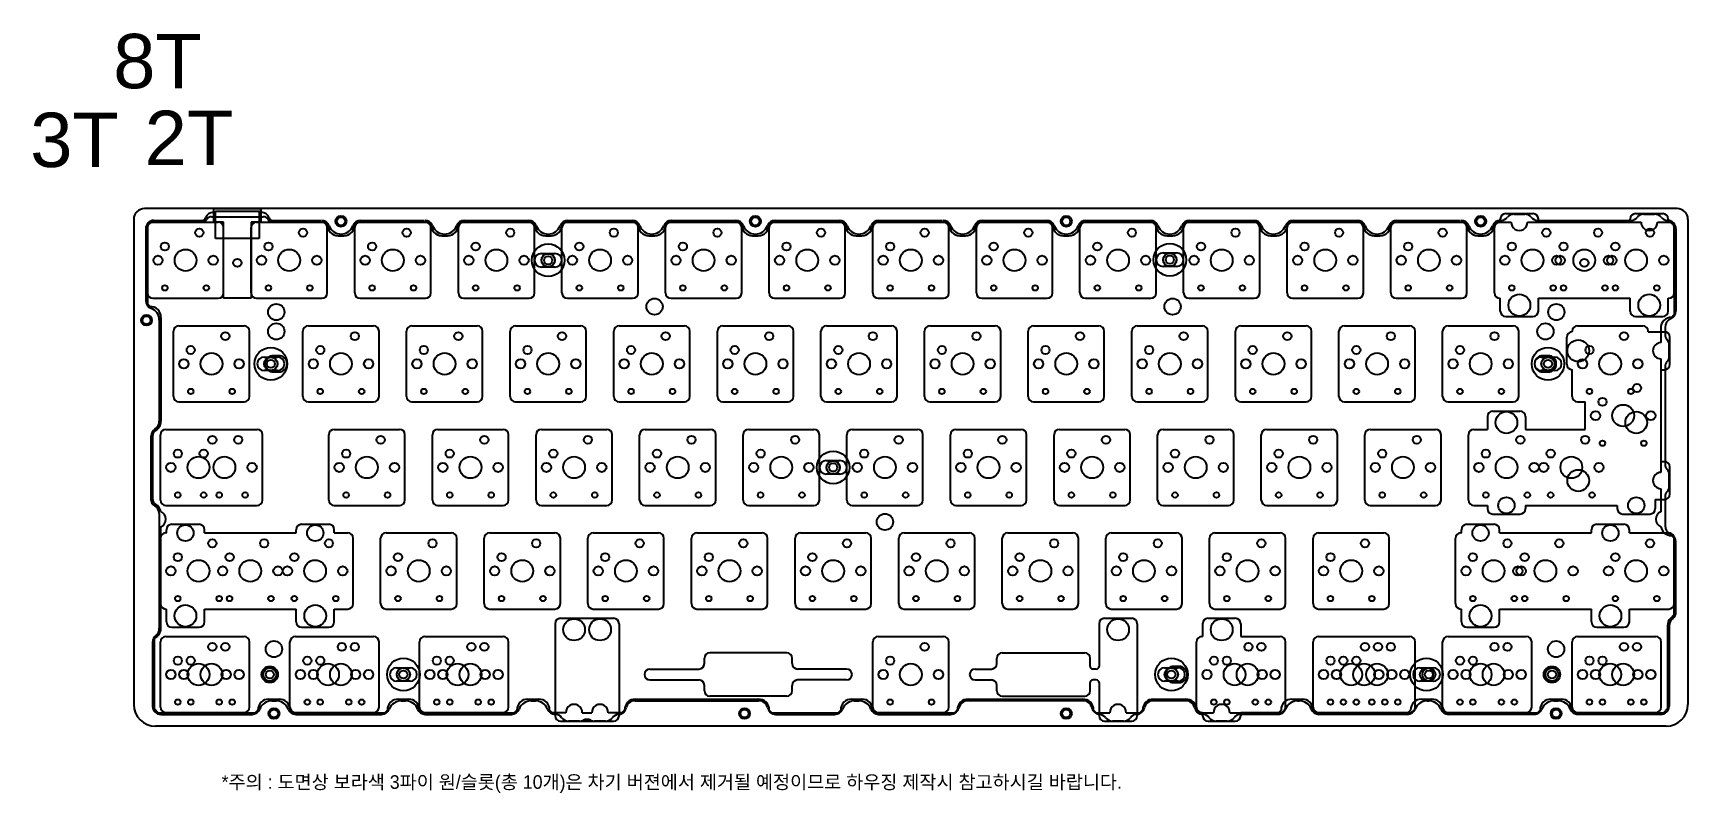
# Model space of a CAD drawing. Header units: millimetres. Extents: x 381 to 685, y 235 to 375.
import ezdxf

# ---------------------------------------------------------------- set-up
doc = ezdxf.new("R2010")
doc.units = ezdxf.units.MM
for name, color, linetype in [('기판1.0t', 102, 'Continuous'), ('보강판1.5t', 30, 'Continuous'), ('조각 3t', 60, 'Continuous'), ('중간8t', 150, 'Continuous'), ('하판 2t', 220, 'Continuous')]:
    doc.layers.add(name, color=color, linetype=linetype)
doc.styles.get("Standard").update_dxf_attribs({"font": 'arial.ttf'})

# ---------------------------------------------------------------- blocks, each defined once
blk = doc.blocks.new('스위치 구멍')
at = {"layer": '보강판1.5t'}
for p, q in [((1, 0.5), (13, 0.5)), ((0, -12.5), (0, -0.5)), ((14, -12.5), (14, -0.5)), ((1, -13.5), (13, -13.5))]:
    blk.add_line(p, q, dxfattribs=at)
for centre, start, end in [((1, -0.5), 90, 180), ((13, -0.5), 0, 90), ((1, -12.5), 180, 270), ((13, -12.5), 270, 0)]:
    blk.add_arc(centre, 1, start, end, dxfattribs=at)

msp = doc.modelspace()

# ---------------------------------------------------------------- linework, layer by layer
at = {"layer": '기판1.0t'}
for p, q in [((413.85, 340.99), (423.39, 340.99)), ((402.07, 339.49), (402.57, 339.99)), ((402.07, 339.49), (402.07, 324.97)), ((402.57, 339.99), (412.12, 339.99)), ((425.12, 339.99), (434.65, 339.99)), ((435.15, 339.49), (434.65, 339.99)), ((440.2, 339.49), (440.7, 339.99)), ((440.7, 339.99), (453.7, 339.99)), ((454.2, 339.49), (453.7, 339.99)), ((459.25, 339.49), (459.75, 339.99)), ((459.75, 339.99), (472.75, 339.99)), ((473.25, 339.49), (472.75, 339.99)), ((478.3, 339.49), (478.8, 339.99)), ((478.8, 339.99), (491.8, 339.99)), ((492.3, 339.49), (491.8, 339.99)), ((497.35, 339.49), (497.85, 339.99)), ((497.85, 339.99), (510.85, 339.99)), ((511.35, 339.49), (510.85, 339.99)), ((516.4, 339.49), (516.9, 339.99)), ((516.9, 339.99), (529.9, 339.99)), ((530.4, 339.49), (529.9, 339.99)), ((535.45, 339.49), (535.95, 339.99)), ((535.95, 339.99), (548.95, 339.99)), ((549.45, 339.49), (548.95, 339.99)), ((554.5, 339.49), (555, 339.99)), ((555, 339.99), (568, 339.99)), ((568.5, 339.49), (568, 339.99)), ((573.55, 339.49), (574.05, 339.99)), ((574.05, 339.99), (587.05, 339.99)), ((587.55, 339.49), (587.05, 339.99)), ((592.6, 339.49), (593.1, 339.99)), ((593.1, 339.99), (606.1, 339.99)), ((606.6, 339.49), (606.1, 339.99)), ((611.65, 339.49), (612.15, 339.99)), ((612.15, 339.99), (625.15, 339.99)), ((625.65, 339.49), (625.15, 339.99)), ((630.7, 339.49), (631.2, 339.99)), ((631.2, 339.99), (644.2, 339.99)), ((644.7, 339.49), (644.2, 339.99)), ((649.75, 339.49), (650.25, 339.99)), ((650.25, 339.99), (652.83, 339.99)), ((655.83, 339.99), (676.71, 339.99)), ((679.71, 339.99), (682.32, 339.99)), ((682.32, 339.99), (682.82, 339.49)), ((682.82, 339.49), (682.82, 322.97)), ((437.15, 337.49), (438.2, 337.49)), ((456.2, 337.49), (457.25, 337.49)), ((475.25, 337.49), (476.3, 337.49)), ((494.3, 337.49), (495.35, 337.49)), ((513.35, 337.49), (514.4, 337.49)), ((532.4, 337.49), (533.45, 337.49)), ((551.45, 337.49), (552.5, 337.49)), ((570.5, 337.49), (571.55, 337.49)), ((589.55, 337.49), (590.6, 337.49)), ((608.6, 337.49), (609.65, 337.49)), ((627.65, 337.49), (628.7, 337.49)), ((646.7, 337.49), (647.75, 337.49)), ((402.57, 324.47), (402.07, 324.97)), ((682.32, 322.47), (682.82, 322.97)), ((404.57, 322.47), (404.57, 303.37)), ((680.32, 320.47), (680.32, 317.83)), ((680.32, 314.83), (680.32, 312.99)), ((680.32, 312.99), (680.32, 293.95)), ((404.57, 303.37), (404.57, 305.42)), ((403.07, 288.96), (403.07, 300.77)), ((680.32, 290.95), (680.32, 286.72)), ((404.57, 265.25), (404.57, 283.96)), ((682.32, 282.32), (682.82, 281.82)), ((682.82, 267.82), (682.82, 281.82)), ((682.16, 267.15), (682.82, 267.82)), ((404.57, 265.27), (404.57, 267.32)), ((681.57, 265.74), (681.57, 250.49)), ((403.32, 263.41), (403.32, 250.49)), ((403.32, 250.49), (404.07, 249.74)), ((404.07, 249.74), (421.9, 249.74)), ((422.4, 250.24), (421.9, 249.74)), ((424.4, 252.24), (426.29, 252.24)), ((428.29, 250.24), (428.79, 249.74)), ((428.79, 249.74), (445.71, 249.74)), ((446.21, 250.24), (445.71, 249.74)), ((448.21, 252.24), (450.1, 252.24)), ((452.1, 250.24), (452.6, 249.74)), ((452.6, 249.74), (469.52, 249.74)), ((470.02, 250.24), (469.52, 249.74)), ((472.02, 252.24), (474.03, 252.24)), ((476.03, 250.24), (476.53, 249.74)), ((479.04, 249.74), (476.53, 249.74)), ((482.03, 249.74), (483.8, 249.74)), ((489.3, 249.74), (486.8, 249.74)), ((489.8, 250.24), (489.3, 249.74)), ((491.8, 252.24), (514.41, 252.24)), ((516.41, 250.24), (516.91, 249.74)), ((516.91, 249.74), (529.06, 249.74)), ((529.56, 250.24), (529.06, 249.74)), ((531.56, 252.24), (533.45, 252.24)), ((535.45, 250.24), (535.95, 249.74)), ((535.95, 249.74), (550.49, 249.74)), ((550.99, 250.24), (550.49, 249.74)), ((552.99, 252.24), (574.05, 252.24)), ((576.05, 250.24), (576.55, 249.74)), ((576.55, 249.74), (579.05, 249.74)), ((582.05, 249.74), (584.55, 249.74)), ((585.05, 250.24), (584.55, 249.74)), ((587.05, 252.24), (592.98, 252.24)), ((594.98, 250.24), (595.48, 249.74)), ((595.48, 249.74), (598.1, 249.74)), ((601.1, 249.74), (610.02, 249.74)), ((610.52, 250.24), (610.02, 249.74)), ((612.52, 252.24), (614.41, 252.24)), ((616.41, 250.24), (616.91, 249.74)), ((616.91, 249.74), (633.83, 249.74)), ((634.33, 250.24), (633.83, 249.74)), ((636.33, 252.24), (638.22, 252.24)), ((640.22, 250.24), (640.72, 249.74)), ((640.72, 249.74), (657.64, 249.74)), ((658.14, 250.24), (657.64, 249.74)), ((660.14, 252.24), (662.03, 252.24)), ((664.03, 250.24), (664.53, 249.74)), ((664.53, 249.74), (680.82, 249.74)), ((681.57, 250.49), (680.82, 249.74))]:
    msp.add_line(p, q, dxfattribs=at)
at = {"layer": '기판1.0t', "color": 5}
for p, q in [((414.62, 341.99), (422.62, 341.99)), ((414.62, 336.99), (414.62, 341.99)), ((422.62, 341.99), (422.62, 336.99)), ((422.62, 336.99), (414.62, 336.99))]:
    msp.add_line(p, q, dxfattribs=at)
at = {"layer": '기판1.0t', "color": 3}
for p, q in [((474.52, 334.21), (477.02, 334.21)), ((477.02, 331.72), (474.52, 331.72)), ((588.82, 334.31), (591.32, 334.31)), ((591.32, 331.82), (588.82, 331.82)), ((423.52, 315.16), (426.02, 315.16)), ((658.35, 315.16), (660.85, 315.16)), ((426.02, 312.67), (423.52, 312.67)), ((660.85, 312.67), (658.35, 312.67)), ((526.91, 296.11), (529.41, 296.11)), ((529.41, 293.62), (526.91, 293.62)), ((447.9, 258.01), (450.4, 258.01)), ((589.1, 258.01), (591.6, 258.01)), ((636.02, 258.01), (638.52, 258.01)), ((450.4, 255.52), (447.9, 255.52)), ((591.6, 255.52), (589.1, 255.52)), ((638.52, 255.52), (636.02, 255.52))]:
    msp.add_line(p, q, dxfattribs=at)
at = {"layer": '기판1.0t', "color": 6}
for p, q in [((426.27, 315.42), (425.27, 315.42)), ((659.63, 315.42), (658.63, 315.42)), ((425.27, 312.42), (426.27, 312.42)), ((658.63, 312.42), (659.63, 312.42)), ((591.76, 258.27), (590.76, 258.27)), ((590.76, 255.27), (591.76, 255.27))]:
    msp.add_line(p, q, dxfattribs=at)
at = {"layer": '기판1.0t'}
for centre, radius in [((411.64, 338.05), 0.75), ((430.69, 338.05), 0.75), ((449.74, 338.05), 0.75), ((468.79, 338.05), 0.75), ((487.84, 338.05), 0.75), ((506.89, 338.05), 0.75), ((525.94, 338.05), 0.75), ((544.99, 338.05), 0.75), ((564.04, 338.05), 0.75), ((583.09, 338.05), 0.75), ((602.14, 338.05), 0.75), ((621.19, 338.05), 0.75), ((640.24, 338.05), 0.75), ((659.29, 338.05), 0.75), ((668.81, 338.05), 0.75), ((678.34, 338.05), 0.75), ((405.29, 335.51), 0.75), ((409.1, 332.97), 2), ((424.34, 335.51), 0.75), ((428.15, 332.97), 2), ((443.39, 335.51), 0.75), ((447.2, 332.97), 2), ((462.44, 335.51), 0.75), ((466.25, 332.97), 2), ((481.49, 335.51), 0.75), ((485.3, 332.97), 2), ((500.54, 335.51), 0.75), ((504.35, 332.97), 2), ((519.59, 335.51), 0.75), ((523.4, 332.97), 2), ((538.64, 335.51), 0.75), ((542.45, 332.97), 2), ((557.69, 335.51), 0.75), ((561.5, 332.97), 2), ((576.74, 335.51), 0.75), ((580.55, 332.97), 2), ((595.79, 335.51), 0.75), ((599.6, 332.97), 2), ((614.84, 335.51), 0.75), ((618.65, 332.97), 2), ((633.89, 335.51), 0.75), ((637.7, 332.97), 2), ((652.94, 335.51), 0.75), ((656.75, 332.97), 2), ((662.46, 335.51), 0.75), ((666.27, 332.97), 2), ((671.99, 335.51), 0.75), ((675.8, 332.97), 2), ((404.02, 332.97), 0.85), ((414.18, 332.97), 0.85), ((423.07, 332.97), 0.85), ((433.23, 332.97), 0.85), ((442.12, 332.97), 0.85), ((452.28, 332.97), 0.85), ((461.17, 332.97), 0.85), ((471.33, 332.97), 0.85), ((480.22, 332.97), 0.85), ((490.38, 332.97), 0.85), ((499.27, 332.97), 0.85), ((509.43, 332.97), 0.85), ((518.32, 332.97), 0.85), ((528.48, 332.97), 0.85), ((537.37, 332.97), 0.85), ((547.53, 332.97), 0.85), ((556.42, 332.97), 0.85), ((566.58, 332.97), 0.85), ((575.47, 332.97), 0.85), ((585.63, 332.97), 0.85), ((594.52, 332.97), 0.85), ((604.68, 332.97), 0.85), ((613.57, 332.97), 0.85), ((623.73, 332.97), 0.85), ((632.62, 332.97), 0.85), ((642.78, 332.97), 0.85), ((651.67, 332.97), 0.85), ((661.19, 332.97), 0.85), ((661.83, 332.97), 0.85), ((670.72, 332.97), 0.85), ((671.35, 332.97), 0.85), ((680.88, 332.97), 0.85), ((405.29, 327.89), 0.5), ((412.91, 327.89), 0.5), ((424.34, 327.89), 0.5), ((431.96, 327.89), 0.5), ((443.39, 327.89), 0.5), ((451.01, 327.89), 0.5), ((462.44, 327.89), 0.5), ((470.06, 327.89), 0.5), ((481.49, 327.89), 0.5), ((489.11, 327.89), 0.5), ((500.54, 327.89), 0.5), ((508.16, 327.89), 0.5), ((519.59, 327.89), 0.5), ((527.21, 327.89), 0.5), ((538.64, 327.89), 0.5), ((546.26, 327.89), 0.5), ((557.69, 327.89), 0.5), ((565.31, 327.89), 0.5), ((576.74, 327.89), 0.5), ((584.36, 327.89), 0.5), ((595.79, 327.89), 0.5), ((603.41, 327.89), 0.5), ((614.84, 327.89), 0.5), ((622.46, 327.89), 0.5), ((633.89, 327.89), 0.5), ((641.51, 327.89), 0.5), ((654.33, 324.71), 2), ((652.94, 327.89), 0.5), ((660.56, 327.89), 0.5), ((662.46, 327.89), 0.5), ((670.08, 327.89), 0.5), ((671.99, 327.89), 0.5), ((678.21, 324.71), 2), ((679.61, 327.89), 0.5), ((416.4, 319), 0.75), ((425.77, 319.87), 1.5), ((440.21, 319), 0.75), ((459.26, 319), 0.75), ((478.31, 319), 0.75), ((497.36, 319), 0.75), ((516.41, 319), 0.75), ((535.46, 319), 0.75), ((554.51, 319), 0.75), ((573.56, 319), 0.75), ((592.61, 319), 0.75), ((611.66, 319), 0.75), ((630.71, 319), 0.75), ((649.76, 319), 0.75), ((659.13, 319.87), 1.5), ((673.57, 319), 0.75), ((410.05, 316.46), 0.75), ((433.86, 316.46), 0.75), ((452.91, 316.46), 0.75), ((471.96, 316.46), 0.75), ((491.01, 316.46), 0.75), ((510.06, 316.46), 0.75), ((529.11, 316.46), 0.75), ((548.16, 316.46), 0.75), ((567.21, 316.46), 0.75), ((586.26, 316.46), 0.75), ((605.31, 316.46), 0.75), ((624.36, 316.46), 0.75), ((643.41, 316.46), 0.75), ((665.16, 316.33), 2), ((667.22, 316.46), 0.75), ((408.78, 313.92), 0.85), ((413.86, 313.92), 2), ((418.94, 313.92), 0.85), ((432.59, 313.92), 0.85), ((437.67, 313.92), 2), ((442.75, 313.92), 0.85), ((451.64, 313.92), 0.85), ((456.72, 313.92), 2), ((461.8, 313.92), 0.85), ((470.69, 313.92), 0.85), ((475.77, 313.92), 2), ((480.85, 313.92), 0.85), ((489.74, 313.92), 0.85), ((494.82, 313.92), 2), ((499.9, 313.92), 0.85), ((508.79, 313.92), 0.85), ((513.87, 313.92), 2), ((518.95, 313.92), 0.85), ((527.84, 313.92), 0.85), ((532.92, 313.92), 2), ((538, 313.92), 0.85), ((546.89, 313.92), 0.85), ((551.97, 313.92), 2), ((557.05, 313.92), 0.85), ((565.94, 313.92), 0.85), ((571.02, 313.92), 2), ((576.1, 313.92), 0.85), ((584.99, 313.92), 0.85), ((590.07, 313.92), 2), ((595.15, 313.92), 0.85), ((604.04, 313.92), 0.85), ((609.12, 313.92), 2), ((614.2, 313.92), 0.85), ((623.09, 313.92), 0.85), ((628.17, 313.92), 2), ((633.25, 313.92), 0.85), ((642.14, 313.92), 0.85), ((647.22, 313.92), 2), ((652.3, 313.92), 0.85), ((665.95, 313.92), 0.85), ((671.03, 313.92), 2), ((676.11, 313.92), 0.85), ((410.05, 308.84), 0.5), ((417.67, 308.84), 0.5), ((433.86, 308.84), 0.5), ((441.48, 308.84), 0.5), ((452.91, 308.84), 0.5), ((460.53, 308.84), 0.5), ((471.96, 308.84), 0.5), ((479.58, 308.84), 0.5), ((491.01, 308.84), 0.5), ((498.63, 308.84), 0.5), ((510.06, 308.84), 0.5), ((517.68, 308.84), 0.5), ((529.11, 308.84), 0.5), ((536.73, 308.84), 0.5), ((548.16, 308.84), 0.5), ((555.78, 308.84), 0.5), ((567.21, 308.84), 0.5), ((574.83, 308.84), 0.5), ((586.26, 308.84), 0.5), ((593.88, 308.84), 0.5), ((605.31, 308.84), 0.5), ((612.93, 308.84), 0.5), ((624.36, 308.84), 0.5), ((631.98, 308.84), 0.5), ((643.41, 308.84), 0.5), ((651.03, 308.84), 0.5), ((667.22, 308.84), 0.5), ((669.61, 306.93), 0.75), ((674.84, 308.84), 0.5), ((675.96, 309.47), 0.75), ((651.95, 303.12), 2), ((668.34, 304.39), 0.85), ((673.42, 304.39), 2), ((675.83, 303.12), 2), ((678.5, 304.39), 0.85), ((414.02, 299.95), 0.75), ((418.78, 299.95), 0.75), ((444.97, 299.95), 0.75), ((464.02, 299.95), 0.75), ((483.07, 299.95), 0.75), ((502.12, 299.95), 0.75), ((521.17, 299.95), 0.75), ((540.22, 299.95), 0.75), ((559.27, 299.95), 0.75), ((578.32, 299.95), 0.75), ((597.37, 299.95), 0.75), ((616.42, 299.95), 0.75), ((635.47, 299.95), 0.75), ((654.52, 299.95), 0.75), ((666.43, 299.95), 0.75), ((669.61, 299.31), 0.5), ((677.23, 299.31), 0.5), ((406.4, 294.87), 0.85), ((407.67, 297.41), 0.75), ((411.48, 294.87), 2), ((412.43, 297.41), 0.75), ((416.24, 294.87), 2), ((421.32, 294.87), 0.85), ((437.35, 294.87), 0.85), ((438.62, 297.41), 0.75), ((442.43, 294.87), 2), ((447.51, 294.87), 0.85), ((456.4, 294.87), 0.85), ((457.67, 297.41), 0.75), ((461.48, 294.87), 2), ((466.56, 294.87), 0.85), ((475.45, 294.87), 0.85), ((476.72, 297.41), 0.75), ((480.53, 294.87), 2), ((485.61, 294.87), 0.85), ((494.5, 294.87), 0.85), ((495.77, 297.41), 0.75), ((499.58, 294.87), 2), ((504.66, 294.87), 0.85), ((513.55, 294.87), 0.85), ((514.82, 297.41), 0.75), ((518.63, 294.87), 2), ((523.71, 294.87), 0.85), ((532.6, 294.87), 0.85), ((533.87, 297.41), 0.75), ((537.68, 294.87), 2), ((542.76, 294.87), 0.85), ((551.65, 294.87), 0.85), ((552.92, 297.41), 0.75), ((556.73, 294.87), 2), ((561.81, 294.87), 0.85), ((570.7, 294.87), 0.85), ((571.97, 297.41), 0.75), ((575.78, 294.87), 2), ((580.86, 294.87), 0.85), ((589.75, 294.87), 0.85), ((591.02, 297.41), 0.75), ((594.83, 294.87), 2), ((599.91, 294.87), 0.85), ((608.8, 294.87), 0.85), ((610.07, 297.41), 0.75), ((613.88, 294.87), 2), ((618.96, 294.87), 0.85), ((627.85, 294.87), 0.85), ((629.12, 297.41), 0.75), ((632.93, 294.87), 2), ((638.01, 294.87), 0.85), ((646.9, 294.87), 0.85), ((648.17, 297.41), 0.75), ((651.98, 294.87), 2), ((657.06, 294.87), 0.85), ((658.81, 294.87), 0.85), ((660.08, 297.41), 0.75), ((663.89, 294.87), 2), ((668.97, 294.87), 0.85), ((665.16, 292.45), 2), ((407.67, 289.79), 0.5), ((412.43, 289.79), 0.5), ((415.29, 289.79), 0.5), ((420.05, 289.79), 0.5), ((438.62, 289.79), 0.5), ((446.24, 289.79), 0.5), ((457.67, 289.79), 0.5), ((465.29, 289.79), 0.5), ((476.72, 289.79), 0.5), ((484.34, 289.79), 0.5), ((495.77, 289.79), 0.5), ((503.39, 289.79), 0.5), ((514.82, 289.79), 0.5), ((522.44, 289.79), 0.5), ((533.87, 289.79), 0.5), ((541.49, 289.79), 0.5), ((552.92, 289.79), 0.5), ((560.54, 289.79), 0.5), ((571.97, 289.79), 0.5), ((579.59, 289.79), 0.5), ((591.02, 289.79), 0.5), ((598.64, 289.79), 0.5), ((610.07, 289.79), 0.5), ((617.69, 289.79), 0.5), ((629.12, 289.79), 0.5), ((636.74, 289.79), 0.5), ((648.17, 289.79), 0.5), ((651.95, 287.88), 1.5), ((655.79, 289.79), 0.5), ((660.08, 289.79), 0.5), ((667.7, 289.79), 0.5), ((675.83, 287.88), 1.5), ((409.07, 282.8), 1.5), ((432.94, 282.8), 1.5), ((647.19, 282.8), 1.5), ((671.07, 282.8), 1.5), ((414.02, 280.9), 0.75), ((423.54, 280.9), 0.75), ((435.45, 280.9), 0.75), ((454.5, 280.9), 0.75), ((473.55, 280.9), 0.75), ((492.6, 280.9), 0.75), ((511.65, 280.9), 0.75), ((530.7, 280.9), 0.75), ((549.75, 280.9), 0.75), ((568.8, 280.9), 0.75), ((587.85, 280.9), 0.75), ((606.9, 280.9), 0.75), ((625.95, 280.9), 0.75), ((652.14, 280.9), 0.75), ((661.67, 280.9), 0.75), ((678.34, 280.9), 0.75), ((407.67, 278.36), 0.75), ((411.48, 275.82), 2), ((417.19, 278.36), 0.75), ((421, 275.82), 2), ((429.1, 278.36), 0.75), ((432.91, 275.82), 2), ((448.15, 278.36), 0.75), ((451.96, 275.82), 2), ((467.2, 278.36), 0.75), ((471.01, 275.82), 2), ((486.25, 278.36), 0.75), ((490.06, 275.82), 2), ((505.3, 278.36), 0.75), ((509.11, 275.82), 2), ((524.35, 278.36), 0.75), ((528.16, 275.82), 2), ((543.4, 278.36), 0.75), ((547.21, 275.82), 2), ((562.45, 278.36), 0.75), ((566.26, 275.82), 2), ((581.5, 278.36), 0.75), ((585.31, 275.82), 2), ((600.55, 278.36), 0.75), ((604.36, 275.82), 2), ((619.6, 278.36), 0.75), ((623.41, 275.82), 2), ((645.79, 278.36), 0.75), ((649.6, 275.82), 2), ((655.32, 278.36), 0.75), ((659.13, 275.82), 2), ((671.99, 278.36), 0.75), ((675.8, 275.82), 2), ((406.4, 275.82), 0.85), ((415.92, 275.82), 0.85), ((415.92, 275.82), 0.85), ((426.08, 275.82), 0.85), ((427.83, 275.82), 0.85), ((437.99, 275.82), 0.85), ((446.88, 275.82), 0.85), ((457.04, 275.82), 0.85), ((465.93, 275.82), 0.85), ((476.09, 275.82), 0.85), ((484.98, 275.82), 0.85), ((495.14, 275.82), 0.85), ((504.03, 275.82), 0.85), ((514.19, 275.82), 0.85), ((523.08, 275.82), 0.85), ((533.24, 275.82), 0.85), ((542.13, 275.82), 0.85), ((552.29, 275.82), 0.85), ((561.18, 275.82), 0.85), ((571.34, 275.82), 0.85), ((580.23, 275.82), 0.85), ((590.39, 275.82), 0.85), ((599.28, 275.82), 0.85), ((609.44, 275.82), 0.85), ((618.33, 275.82), 0.85), ((628.49, 275.82), 0.85), ((644.52, 275.82), 0.85), ((654.05, 275.82), 0.85), ((654.68, 275.82), 0.85), ((664.21, 275.82), 0.85), ((670.72, 275.82), 0.85), ((680.88, 275.82), 0.85), ((407.67, 270.74), 0.5), ((415.29, 270.74), 0.5), ((417.19, 270.74), 0.5), ((424.81, 270.74), 0.5), ((429.1, 270.74), 0.5), ((436.72, 270.74), 0.5), ((448.15, 270.74), 0.5), ((455.77, 270.74), 0.5), ((467.2, 270.74), 0.5), ((474.82, 270.74), 0.5), ((486.25, 270.74), 0.5), ((493.87, 270.74), 0.5), ((505.3, 270.74), 0.5), ((512.92, 270.74), 0.5), ((524.35, 270.74), 0.5), ((531.97, 270.74), 0.5), ((543.4, 270.74), 0.5), ((551.02, 270.74), 0.5), ((562.45, 270.74), 0.5), ((570.07, 270.74), 0.5), ((581.5, 270.74), 0.5), ((589.12, 270.74), 0.5), ((600.55, 270.74), 0.5), ((608.17, 270.74), 0.5), ((619.6, 270.74), 0.5), ((627.22, 270.74), 0.5), ((645.79, 270.74), 0.5), ((653.41, 270.74), 0.5), ((655.32, 270.74), 0.5), ((662.94, 270.74), 0.5), ((671.99, 270.74), 0.5), ((679.61, 270.74), 0.5), ((409.07, 267.56), 2), ((432.94, 267.56), 2), ((647.19, 267.56), 2), ((671.07, 267.56), 2), ((480.53, 265.02), 2), ((485.3, 265.02), 2), ((580.55, 265.02), 2), ((599.6, 265.02), 2), ((414.02, 261.85), 0.75), ((416.4, 261.85), 0.75), ((437.83, 261.85), 0.75), ((440.21, 261.85), 0.75), ((461.64, 261.85), 0.75), ((464.02, 261.85), 0.75), ((544.99, 261.85), 0.75), ((544.99, 261.85), 0.75), ((604.52, 261.85), 0.75), ((606.9, 261.85), 0.75), ((625.95, 261.85), 0.75), ((628.33, 261.85), 0.75), ((630.71, 261.85), 0.75), ((649.76, 261.85), 0.75), ((652.14, 261.85), 0.75), ((673.57, 261.85), 0.75), ((675.96, 261.85), 0.75), ((407.67, 259.31), 0.75), ((410.05, 259.31), 0.75), ((411.48, 256.77), 2), ((413.86, 256.77), 2), ((431.48, 259.31), 0.75), ((433.86, 259.31), 0.75), ((435.29, 256.77), 2), ((437.67, 256.77), 2), ((455.29, 259.31), 0.75), ((457.67, 259.31), 0.75), ((459.1, 256.77), 2), ((461.48, 256.77), 2), ((538.64, 259.31), 0.75), ((538.64, 259.31), 0.75), ((542.45, 256.77), 2), ((542.45, 256.77), 2), ((598.17, 259.31), 0.75), ((600.55, 259.31), 0.75), ((601.98, 256.77), 2), ((604.36, 256.77), 2), ((619.6, 259.31), 0.75), ((621.98, 259.31), 0.75), ((623.41, 256.77), 2), ((624.36, 259.31), 0.75), ((625.79, 256.77), 2), ((628.17, 256.77), 2), ((643.41, 259.31), 0.75), ((645.79, 259.31), 0.75), ((647.22, 256.77), 2), ((649.6, 256.77), 2), ((667.22, 259.31), 0.75), ((669.61, 259.31), 0.75), ((671.03, 256.77), 2), ((673.42, 256.77), 2), ((406.4, 256.77), 0.85), ((408.78, 256.77), 0.85), ((416.56, 256.77), 0.85), ((418.94, 256.77), 0.85), ((424.58, 256.77), 1.5), ((430.21, 256.77), 0.85), ((432.59, 256.77), 0.85), ((440.37, 256.77), 0.85), ((442.75, 256.77), 0.85), ((454.02, 256.77), 0.85), ((456.4, 256.77), 0.85), ((464.18, 256.77), 0.85), ((466.56, 256.77), 0.85), ((537.37, 256.77), 0.85), ((537.37, 256.77), 0.85), ((547.53, 256.77), 0.85), ((547.53, 256.77), 0.85), ((596.9, 256.77), 0.85), ((607.06, 256.77), 0.85), ((609.44, 256.77), 0.85), ((618.33, 256.77), 0.85), ((620.71, 256.77), 0.85), ((628.49, 256.77), 0.85), ((630.87, 256.77), 0.85), ((633.25, 256.77), 0.85), ((642.14, 256.77), 0.85), ((644.52, 256.77), 0.85), ((652.3, 256.77), 0.85), ((654.68, 256.77), 0.85), ((660.32, 256.77), 1.5), ((665.95, 256.77), 0.85), ((668.34, 256.77), 0.85), ((676.11, 256.77), 0.85), ((678.5, 256.77), 0.85), ((407.67, 251.69), 0.5), ((410.05, 251.69), 0.5), ((415.29, 251.69), 0.5), ((417.67, 251.69), 0.5), ((431.48, 251.69), 0.5), ((433.86, 251.69), 0.5), ((439.1, 251.69), 0.5), ((441.48, 251.69), 0.5), ((455.29, 251.69), 0.5), ((457.67, 251.69), 0.5), ((462.91, 251.69), 0.5), ((465.29, 251.69), 0.5), ((538.64, 251.69), 0.5), ((538.64, 251.69), 0.5), ((546.26, 251.69), 0.5), ((546.26, 251.69), 0.5), ((598.17, 251.69), 0.5), ((600.55, 251.69), 0.5), ((605.79, 251.69), 0.5), ((608.17, 251.69), 0.5), ((619.6, 251.69), 0.5), ((621.98, 251.69), 0.5), ((624.36, 251.69), 0.5), ((627.22, 251.69), 0.5), ((629.6, 251.69), 0.5), ((631.98, 251.69), 0.5), ((643.41, 251.69), 0.5), ((645.79, 251.69), 0.5), ((651.03, 251.69), 0.5), ((653.41, 251.69), 0.5), ((667.22, 251.69), 0.5), ((669.61, 251.69), 0.5), ((674.84, 251.69), 0.5), ((677.23, 251.69), 0.5)]:
    msp.add_circle(centre, radius, dxfattribs=at)
at = {"layer": '기판1.0t', "color": 1}
for centre in [(475.77, 332.97), (590.07, 333.07), (424.77, 313.92), (659.6, 313.92), (528.16, 294.87), (449.15, 256.77), (590.35, 256.77), (637.27, 256.77)]:
    msp.add_circle(centre, 3, dxfattribs=at)
at = {"layer": '기판1.0t', "color": 2}
for centre in [(475.77, 332.97), (590.07, 333.07), (424.77, 313.92), (659.6, 313.92), (528.16, 294.87), (449.15, 256.77), (590.35, 256.77), (637.27, 256.77)]:
    msp.add_circle(centre, 1.24, dxfattribs=at)
at = {"layer": '기판1.0t', "color": 6}
for centre in [(495.32, 324.44), (590.57, 324.44), (425.77, 323.44), (661.13, 323.44), (537.68, 284.84), (425.35, 261.44), (661.09, 261.44)]:
    msp.add_circle(centre, 1.5, dxfattribs=at)
at = {"layer": '기판1.0t'}
for centre, radius, start, end in [((413.85, 339.99), 1, 90, 150), ((423.39, 339.99), 1, 30, 90), ((412.12, 340.99), 1, 270, 330), ((425.12, 340.99), 1, 210, 270), ((437.15, 339.49), 2, 180, 270), ((438.2, 339.49), 2, 270, 0), ((456.2, 339.49), 2, 180, 270), ((457.25, 339.49), 2, 270, 0), ((475.25, 339.49), 2, 180, 270), ((476.3, 339.49), 2, 270, 0), ((494.3, 339.49), 2, 180, 270), ((495.35, 339.49), 2, 270, 0), ((513.35, 339.49), 2, 180, 270), ((514.4, 339.49), 2, 270, 0), ((532.4, 339.49), 2, 180, 270), ((533.45, 339.49), 2, 270, 0), ((551.45, 339.49), 2, 180, 270), ((552.5, 339.49), 2, 270, 0), ((570.5, 339.49), 2, 180, 270), ((571.55, 339.49), 2, 270, 0), ((589.55, 339.49), 2, 180, 270), ((590.6, 339.49), 2, 270, 0), ((608.6, 339.49), 2, 180, 270), ((609.65, 339.49), 2, 270, 0), ((627.65, 339.49), 2, 180, 270), ((628.7, 339.49), 2, 270, 0), ((646.7, 339.49), 2, 180, 270), ((647.75, 339.49), 2, 270, 0), ((654.33, 339.95), 1.5, 178.4719, 1.5281), ((678.21, 339.95), 1.5, 178.4719, 1.5281), ((402.57, 322.47), 2, 0, 90), ((682.32, 320.47), 2, 90, 180), ((680.4, 316.33), 1.5, 93.0114, 266.9886), ((404.07, 300.77), 1, 120, 180), ((402.57, 303.37), 2, 300, 0), ((680.4, 292.45), 1.5, 93.0114, 266.9886), ((404.07, 288.96), 1, 180, 240), ((402.57, 286.37), 2, 10.5621, 60), ((403.98, 285.34), 1.5, 293.318, 68.0843), ((680.92, 285.34), 1.5, 113.318, 248.0843), ((682.32, 284.32), 2, 190.5621, 270), ((402.57, 265.27), 2, 292.0235, 0), ((683.57, 265.74), 2, 135, 180), ((424.4, 250.24), 2, 90, 180), ((426.29, 250.24), 2, 0, 90), ((448.21, 250.24), 2, 90, 180), ((450.1, 250.24), 2, 0, 90), ((472.02, 250.24), 2, 90, 180), ((474.03, 250.24), 2, 0, 90), ((480.53, 249.78), 1.5, 358.4719, 181.5281), ((485.3, 249.78), 1.5, 358.4719, 181.5281), ((491.8, 250.24), 2, 90, 180), ((514.41, 250.24), 2, 0, 90), ((531.56, 250.24), 2, 90, 180), ((533.45, 250.24), 2, 0, 90), ((552.99, 250.24), 2, 90, 180), ((574.05, 250.24), 2, 0, 90), ((580.55, 249.78), 1.5, 358.4719, 181.5281), ((587.05, 250.24), 2, 90, 180), ((592.98, 250.24), 2, 0, 90), ((599.6, 249.78), 1.5, 358.4719, 181.5281), ((612.52, 250.24), 2, 90, 180), ((614.41, 250.24), 2, 0, 90), ((636.33, 250.24), 2, 90, 180), ((638.22, 250.24), 2, 0, 90), ((660.14, 250.24), 2, 90, 180), ((662.03, 250.24), 2, 0, 90)]:
    msp.add_arc(centre, radius, start, end, dxfattribs=at)
at = {"layer": '기판1.0t', "color": 3}
for centre, start, end in [((474.52, 332.97), 90, 270), ((477.02, 332.97), 270, 90), ((588.82, 333.07), 90, 270), ((591.32, 333.07), 270, 90), ((423.52, 313.92), 90, 270), ((426.02, 313.92), 270, 90), ((658.35, 313.92), 90, 270), ((660.85, 313.92), 270, 90), ((526.91, 294.87), 90, 270), ((529.41, 294.87), 270, 90), ((447.9, 256.77), 90, 270), ((450.4, 256.77), 270, 90), ((589.1, 256.77), 90, 270), ((591.6, 256.77), 270, 90), ((636.02, 256.77), 90, 270), ((638.52, 256.77), 270, 90)]:
    msp.add_arc(centre, 1.24, start, end, dxfattribs=at)
at = {"layer": '기판1.0t', "color": 6}
for centre, start, end in [((425.27, 313.92), 90, 270), ((426.27, 313.92), 270, 90), ((658.63, 313.92), 90, 270), ((659.63, 313.92), 270, 90), ((590.76, 256.77), 90, 270), ((591.76, 256.77), 270, 90)]:
    msp.add_arc(centre, 1.5, start, end, dxfattribs=at)
at = {"layer": '보강판1.5t'}
for p, q in [((683.32, 342.49), (401.57, 342.49)), ((651.83, 341.55), (656.83, 341.55)), ((675.71, 341.55), (680.71, 341.55)), ((399.57, 340.49), (399.57, 251.24)), ((649.75, 326.97), (649.75, 338.97)), ((650.75, 339.97), (650.83, 339.97)), ((650.83, 339.97), (650.83, 340.55)), ((657.83, 339.97), (657.83, 340.55)), ((657.83, 339.97), (674.71, 339.97)), ((674.71, 339.97), (674.71, 340.55)), ((681.71, 339.97), (681.71, 340.55)), ((681.71, 339.97), (681.8, 339.97)), ((682.8, 326.97), (682.8, 338.97)), ((685.32, 340.49), (685.32, 251.24)), ((650.75, 325.97), (650.83, 325.97)), ((650.83, 323.61), (650.83, 325.97)), ((657.83, 325.97), (674.71, 325.97)), ((657.83, 323.61), (657.83, 325.97)), ((674.71, 323.61), (674.71, 325.97)), ((681.71, 325.97), (681.8, 325.97)), ((681.71, 323.61), (681.71, 325.97)), ((651.83, 322.61), (656.83, 322.61)), ((675.71, 322.61), (680.71, 322.61)), ((664.03, 319.83), (664.03, 319.92)), ((665.03, 320.92), (677.03, 320.92)), ((678.03, 319.83), (678.03, 319.92)), ((678.03, 319.83), (681, 319.83)), ((663.06, 313.83), (663.06, 318.83)), ((682, 313.83), (682, 318.83)), ((664.03, 307.92), (664.03, 312.83)), ((680.42, 295.95), (680.42, 312.83)), ((680.42, 312.83), (681, 312.83)), ((649.45, 305.22), (654.45, 305.22)), ((665.03, 306.92), (666.42, 306.92)), ((666.42, 301.87), (666.42, 306.92)), ((405.48, 301.87), (422.24, 301.87)), ((645.98, 301.87), (648.45, 301.87)), ((648.45, 304.22), (648.45, 301.87)), ((655.45, 304.22), (655.45, 301.87)), ((655.45, 301.87), (666.42, 301.87)), ((404.48, 288.87), (404.48, 300.87)), ((423.24, 288.87), (423.24, 300.87)), ((644.98, 288.87), (644.98, 300.87)), ((680.42, 295.95), (681, 295.95)), ((682, 289.95), (682, 294.95)), ((405.48, 287.87), (422.24, 287.87)), ((645.98, 287.87), (648.45, 287.87)), ((648.45, 287.87), (648.45, 287.28)), ((649.45, 286.28), (654.45, 286.28)), ((655.45, 287.87), (672.33, 287.87)), ((655.45, 287.87), (655.45, 287.28)), ((672.33, 287.87), (672.33, 287.28)), ((673.33, 286.28), (678.33, 286.28)), ((679.33, 288.95), (679.33, 287.28)), ((679.33, 288.95), (681, 288.95)), ((405.57, 282.82), (405.57, 283.4)), ((406.57, 284.4), (411.57, 284.4)), ((412.57, 282.82), (412.57, 283.4)), ((429.44, 282.82), (429.44, 283.4)), ((430.44, 284.4), (435.44, 284.4)), ((436.44, 282.82), (436.44, 283.4)), ((643.69, 282.82), (643.69, 283.4)), ((644.69, 284.4), (649.69, 284.4)), ((650.69, 282.82), (650.69, 283.4)), ((667.57, 282.82), (667.57, 283.4)), ((668.57, 284.4), (673.57, 284.4)), ((674.57, 282.82), (674.57, 283.4)), ((404.48, 269.82), (404.48, 281.82)), ((405.48, 282.82), (405.57, 282.82)), ((412.57, 282.82), (429.44, 282.82)), ((436.44, 282.82), (438.91, 282.82)), ((439.91, 269.82), (439.91, 281.82)), ((642.6, 269.82), (642.6, 281.82)), ((643.6, 282.82), (643.69, 282.82)), ((650.69, 282.82), (667.57, 282.82)), ((674.57, 282.82), (681.8, 282.82)), ((682.8, 269.82), (682.8, 281.82)), ((405.48, 268.82), (405.57, 268.82)), ((405.57, 266.46), (405.57, 268.82)), ((412.57, 268.82), (429.44, 268.82)), ((412.57, 266.46), (412.57, 268.82)), ((429.44, 266.46), (429.44, 268.82)), ((436.44, 266.46), (436.44, 268.82)), ((436.44, 268.82), (438.91, 268.82)), ((643.6, 268.82), (643.69, 268.82)), ((643.69, 266.46), (643.69, 268.82)), ((650.69, 268.82), (667.57, 268.82)), ((650.69, 266.46), (650.69, 268.82)), ((667.57, 266.46), (667.57, 268.82)), ((674.57, 268.82), (681.8, 268.82)), ((674.57, 266.46), (674.57, 268.82)), ((406.57, 265.46), (411.57, 265.46)), ((430.44, 265.46), (435.44, 265.46)), ((477.03, 266.12), (477.03, 249.18)), ((478.03, 267.12), (487.8, 267.12)), ((488.8, 266.12), (488.8, 249.18)), ((577.05, 266.12), (577.05, 258.27)), ((578.05, 267.12), (583.05, 267.12)), ((584.05, 266.12), (584.05, 249.18)), ((596.1, 266.12), (596.1, 263.77)), ((597.1, 267.12), (602.1, 267.12)), ((603.1, 266.12), (603.1, 263.77)), ((644.69, 265.46), (649.69, 265.46)), ((668.57, 265.46), (673.57, 265.46)), ((404.48, 250.77), (404.48, 262.77)), ((405.48, 263.77), (419.86, 263.77)), ((420.86, 250.77), (420.86, 262.77)), ((428.29, 250.77), (428.29, 262.77)), ((429.29, 263.77), (443.67, 263.77)), ((444.67, 250.77), (444.67, 262.77)), ((452.1, 250.77), (452.1, 262.77)), ((453.1, 263.77), (467.48, 263.77)), ((468.48, 250.77), (468.48, 262.77)), ((594.98, 250.77), (594.98, 262.77)), ((595.98, 263.77), (596.1, 263.77)), ((603.1, 263.77), (610.36, 263.77)), ((611.36, 250.77), (611.36, 262.77)), ((616.41, 250.77), (616.41, 262.77)), ((617.41, 263.77), (634.17, 263.77)), ((635.17, 250.77), (635.17, 262.77)), ((640.22, 250.77), (640.22, 262.77)), ((641.22, 263.77), (655.6, 263.77)), ((656.6, 250.77), (656.6, 262.77)), ((664.03, 250.77), (664.03, 262.77)), ((665.03, 263.77), (679.42, 263.77)), ((680.42, 250.77), (680.42, 262.77)), ((504.48, 258.77), (504.48, 259.77)), ((519.63, 260.77), (505.48, 260.77)), ((520.63, 258.77), (520.63, 259.77)), ((558.26, 258.77), (558.26, 259.77)), ((559.26, 260.77), (574.41, 260.77)), ((575.41, 258.27), (575.41, 259.77)), ((494.48, 257.77), (503.48, 257.77)), ((494.48, 255.77), (503.48, 255.77)), ((530.63, 257.77), (521.63, 257.77)), ((530.63, 255.77), (521.63, 255.77)), ((554.26, 257.77), (557.26, 257.77)), ((554.26, 255.77), (557.26, 255.77)), ((576.55, 257.77), (575.91, 257.77)), ((576.55, 255.77), (575.91, 255.77)), ((504.48, 253.77), (504.48, 254.77)), ((519.63, 252.77), (505.48, 252.77)), ((520.63, 253.77), (520.63, 254.77)), ((558.26, 253.77), (558.26, 254.77)), ((559.26, 252.77), (574.41, 252.77)), ((575.41, 253.77), (575.41, 255.27)), ((577.05, 255.27), (577.05, 249.18)), ((405.48, 249.77), (419.86, 249.77)), ((429.29, 249.77), (443.67, 249.77)), ((453.1, 249.77), (467.48, 249.77)), ((595.98, 249.77), (596.1, 249.77)), ((596.1, 249.77), (596.1, 249.18)), ((603.1, 249.77), (610.36, 249.77)), ((603.1, 249.77), (603.1, 249.18)), ((617.41, 249.77), (634.17, 249.77)), ((641.22, 249.77), (655.6, 249.77)), ((665.03, 249.77), (679.42, 249.77)), ((681.32, 247.24), (403.57, 247.24)), ((478.03, 248.18), (487.8, 248.18)), ((578.05, 248.18), (583.05, 248.18)), ((597.1, 248.18), (602.1, 248.18))]:
    msp.add_line(p, q, dxfattribs=at)
for centre in [(475.77, 332.97), (590.07, 333.07), (424.77, 313.92), (659.6, 313.92), (528.16, 294.87), (424.58, 256.77), (449.15, 256.77), (590.35, 256.77), (637.7, 256.77), (660.32, 256.77)]:
    msp.add_circle(centre, 1.2, dxfattribs=at)
for centre, radius, start, end in [((401.57, 340.49), 2, 90, 180), ((651.83, 340.55), 1, 90, 180), ((656.83, 340.55), 1, 360, 90), ((675.71, 340.55), 1, 90, 180), ((680.71, 340.55), 1, 360, 90), ((683.32, 340.49), 2, 0, 90), ((650.75, 338.97), 1, 90, 180), ((681.8, 338.97), 1, 0, 90), ((650.75, 326.97), 1, 180, 270), ((681.8, 326.97), 1, 270, 0), ((651.83, 323.61), 1, 180, 270), ((656.83, 323.61), 1, 270, 360), ((675.71, 323.61), 1, 180, 270), ((680.71, 323.61), 1, 270, 360), ((664.06, 318.83), 1, 91.5071, 180), ((665.03, 319.92), 1, 90, 180), ((677.03, 319.92), 1, 0, 90), ((681, 318.83), 1, 0, 90), ((664.06, 313.83), 1, 180, 268.4929), ((681, 313.83), 1, 270, 0), ((665.03, 307.92), 1, 180, 270), ((649.45, 304.22), 1, 90, 180), ((654.45, 304.22), 1, 0, 90), ((405.48, 300.87), 1, 90, 180), ((422.24, 300.87), 1, 0, 90), ((645.98, 300.87), 1, 90, 180), ((681, 294.95), 1, 0, 90), ((681, 289.95), 1, 270, 0), ((405.48, 288.87), 1, 180, 270), ((422.24, 288.87), 1, 270, 0), ((645.98, 288.87), 1, 180, 270), ((649.45, 287.28), 1, 180, 270), ((654.45, 287.28), 1, 270, 0), ((673.33, 287.28), 1, 180, 270), ((678.33, 287.28), 1, 270, 0), ((406.57, 283.4), 1, 90, 180), ((411.57, 283.4), 1, 360, 90), ((430.44, 283.4), 1, 90, 180), ((435.44, 283.4), 1, 360, 90), ((644.69, 283.4), 1, 90, 180), ((649.69, 283.4), 1, 360, 90), ((668.57, 283.4), 1, 90, 180), ((673.57, 283.4), 1, 360, 90), ((405.48, 281.82), 1, 90, 180), ((438.91, 281.82), 1, 0, 90), ((643.6, 281.82), 1, 90, 180), ((681.8, 281.82), 1, 0, 90), ((405.48, 269.82), 1, 180, 270), ((438.91, 269.82), 1, 270, 0), ((643.6, 269.82), 1, 180, 270), ((681.8, 269.82), 1, 270, 0), ((406.57, 266.46), 1, 180, 270), ((411.57, 266.46), 1, 270, 360), ((430.44, 266.46), 1, 180, 270), ((435.44, 266.46), 1, 270, 360), ((478.03, 266.12), 1, 90, 180), ((487.8, 266.12), 1, 0, 90), ((578.05, 266.12), 1, 90, 180), ((583.05, 266.12), 1, 0, 90), ((597.1, 266.12), 1, 90, 180), ((602.1, 266.12), 1, 0, 90), ((644.69, 266.46), 1, 180, 270), ((649.69, 266.46), 1, 270, 360), ((668.57, 266.46), 1, 180, 270), ((673.57, 266.46), 1, 270, 360), ((405.48, 262.77), 1, 90, 180), ((419.86, 262.77), 1, 0, 90), ((429.29, 262.77), 1, 90, 180), ((443.67, 262.77), 1, 0, 90), ((453.1, 262.77), 1, 90, 180), ((467.48, 262.77), 1, 0, 90), ((595.98, 262.77), 1, 90, 180), ((610.36, 262.77), 1, 0, 90), ((617.41, 262.77), 1, 90, 180), ((634.17, 262.77), 1, 0, 90), ((641.22, 262.77), 1, 90, 180), ((655.6, 262.77), 1, 0, 90), ((665.03, 262.77), 1, 90, 180), ((679.42, 262.77), 1, 0, 90), ((503.48, 258.77), 1, 270, 0), ((505.48, 259.77), 1, 90, 180), ((519.63, 259.77), 1, 360, 90), ((521.63, 258.77), 1, 180, 270), ((557.26, 258.77), 1, 270, 0), ((559.26, 259.77), 1, 90, 180), ((574.41, 259.77), 1, 0, 90), ((494.48, 256.77), 1, 90, 180), ((494.48, 256.77), 1, 180, 270), ((503.48, 254.77), 1, 0, 90), ((521.63, 254.77), 1, 90, 180), ((530.63, 256.77), 1, 0, 90), ((530.63, 256.77), 1, 270, 0), ((554.26, 256.77), 1, 90, 180), ((554.26, 256.77), 1, 180, 270), ((557.26, 254.77), 1, 0, 90), ((575.91, 258.27), 0.5, 180, 270), ((575.91, 255.27), 0.5, 90, 180), ((576.55, 258.27), 0.5, 270, 0), ((576.55, 255.27), 0.5, 0, 90), ((505.48, 253.77), 1, 180, 270), ((519.63, 253.77), 1, 270, 0), ((559.26, 253.77), 1, 180, 270), ((574.41, 253.77), 1, 270, 0), ((403.57, 251.24), 4, 180, 270), ((405.48, 250.77), 1, 180, 270), ((419.86, 250.77), 1, 270, 0), ((429.29, 250.77), 1, 180, 270), ((443.67, 250.77), 1, 270, 0), ((453.1, 250.77), 1, 180, 270), ((467.48, 250.77), 1, 270, 0), ((595.98, 250.77), 1, 180, 270), ((610.36, 250.77), 1, 270, 0), ((617.41, 250.77), 1, 180, 270), ((634.17, 250.77), 1, 270, 0), ((641.22, 250.77), 1, 180, 270), ((655.6, 250.77), 1, 270, 0), ((665.03, 250.77), 1, 180, 270), ((679.42, 250.77), 1, 270, 0), ((681.32, 251.24), 4, 270, 0), ((478.03, 249.18), 1, 180, 270), ((487.8, 249.18), 1, 270, 0), ((578.05, 249.18), 1, 180, 270), ((583.05, 249.18), 1, 270, 0), ((597.1, 249.18), 1, 180, 270), ((602.1, 249.18), 1, 270, 0)]:
    msp.add_arc(centre, radius, start, end, dxfattribs=at)
at = {"layer": '조각 3t'}
for p, q in [((414.32, 342.49), (422.92, 342.49)), ((414.32, 339.99), (414.32, 342.49)), ((422.92, 342.49), (422.92, 339.99)), ((416.1, 339.99), (414.32, 339.99)), ((416.1, 325.99), (416.1, 339.99)), ((422.92, 339.99), (421.15, 339.99)), ((421.15, 339.99), (421.15, 325.99)), ((421.15, 325.99), (416.1, 325.99))]:
    msp.add_line(p, q, dxfattribs=at)
at = {"layer": '중간8t'}
for p, q in [((414.32, 342.49), (401.57, 342.49)), ((414.21, 341.79), (414.32, 341.79)), ((414.32, 341.79), (414.32, 342.49)), ((683.32, 342.49), (422.92, 342.49)), ((422.92, 341.79), (422.92, 342.49)), ((422.92, 341.79), (423.04, 341.79)), ((653.33, 341.45), (655.33, 341.45)), ((677.21, 341.45), (679.21, 341.45)), ((399.57, 340.49), (399.57, 251.24)), ((401.77, 338.79), (401.77, 325.55)), ((403.27, 340.29), (412.12, 340.29)), ((425.12, 340.29), (433.99, 340.29)), ((441.28, 340.29), (453.04, 340.29)), ((460.33, 340.29), (472.09, 340.29)), ((479.38, 340.29), (491.14, 340.29)), ((498.43, 340.29), (510.19, 340.29)), ((517.48, 340.29), (529.24, 340.29)), ((536.53, 340.29), (548.29, 340.29)), ((555.58, 340.29), (567.34, 340.29)), ((574.63, 340.29), (586.39, 340.29)), ((593.68, 340.29), (605.44, 340.29)), ((612.73, 340.29), (624.49, 340.29)), ((631.78, 340.29), (643.54, 340.29)), ((650.83, 340.29), (650.96, 340.29)), ((657.7, 340.29), (674.84, 340.29)), ((681.58, 340.29), (681.62, 340.29)), ((683.12, 338.79), (683.12, 323.59)), ((685.32, 340.49), (685.32, 251.24)), ((404.27, 321.94), (404.27, 303.37)), ((681.12, 320.62), (681.12, 319.34)), ((681.9, 315.33), (681.9, 317.33)), ((681.12, 313.31), (681.12, 295.47)), ((402.77, 288.78), (402.77, 300.65)), ((681.9, 291.45), (681.9, 293.45)), ((681.12, 289.44), (681.12, 284.16)), ((404.27, 286.37), (404.27, 265.27)), ((683.12, 268.27), (683.12, 281.19)), ((681.87, 265.74), (681.87, 250.94)), ((403.02, 262.73), (403.02, 250.94)), ((424.95, 251.94), (425.75, 251.94)), ((448.76, 251.94), (449.56, 251.94)), ((472.63, 251.94), (473.43, 251.94)), ((491.75, 251.94), (514.46, 251.94)), ((532.1, 251.94), (532.9, 251.94)), ((574.1, 251.94), (552.94, 251.94)), ((592.98, 251.94), (587.05, 251.94)), ((613.56, 251.94), (613.86, 251.94)), ((637.38, 251.94), (637.68, 251.94)), ((660.69, 251.94), (661.49, 251.94)), ((681.32, 247.24), (403.57, 247.24)), ((404.52, 249.44), (421.34, 249.44)), ((429.35, 249.44), (445.15, 249.44)), ((453.16, 249.44), (469.02, 249.44)), ((481.53, 248.18), (479.53, 248.18)), ((486.3, 248.18), (484.3, 248.18)), ((517.58, 249.44), (528.5, 249.44)), ((536.51, 249.44), (549.81, 249.44)), ((581.55, 248.18), (579.55, 248.18)), ((600.6, 248.18), (598.6, 248.18)), ((609.96, 249.44), (603.09, 249.44)), ((633.77, 249.44), (617.47, 249.44)), ((657.08, 249.44), (641.28, 249.44)), ((680.37, 249.44), (665.09, 249.44))]:
    msp.add_line(p, q, dxfattribs=at)
for centre in [(437.67, 340.14), (513.87, 340.14), (571.02, 340.14), (647.22, 340.14), (401.92, 321.94), (425.35, 249.59), (511.87, 249.59), (571.02, 249.59), (661.09, 249.59)]:
    msp.add_circle(centre, 0.75, dxfattribs=at)
for centre, radius, start, end in [((401.57, 340.49), 2, 90, 180), ((414.21, 340.29), 1.5, 90, 161.447), ((423.04, 340.29), 1.5, 18.553, 90), ((650.96, 341.79), 1.5, 270, 322.1691), ((653.33, 339.95), 1.5, 90, 142.1691), ((655.33, 339.95), 1.5, 37.8309, 90), ((657.7, 341.79), 1.5, 217.8309, 270), ((674.84, 341.79), 1.5, 270, 322.1691), ((677.21, 339.95), 1.5, 90, 142.1691), ((679.21, 339.95), 1.5, 37.8309, 90), ((681.58, 341.79), 1.5, 217.8309, 270), ((683.32, 340.49), 2, 0, 90), ((403.27, 338.79), 1.5, 90, 180), ((412.12, 340.99), 0.7, 270, 341.447), ((425.12, 340.99), 0.7, 198.553, 270), ((434.07, 338.79), 1.5, 20.527, 90), ((437.67, 340.14), 2.35, 200.527, 339.473), ((441.28, 338.79), 1.5, 90, 159.473), ((453.12, 338.79), 1.5, 20.527, 90), ((456.72, 340.14), 2.35, 200.527, 339.473), ((460.33, 338.79), 1.5, 90, 159.473), ((472.17, 338.79), 1.5, 20.527, 90), ((475.77, 340.14), 2.35, 200.527, 339.473), ((479.38, 338.79), 1.5, 90, 159.473), ((491.22, 338.79), 1.5, 20.527, 90), ((494.82, 340.14), 2.35, 200.527, 339.473), ((498.43, 338.79), 1.5, 90, 159.473), ((510.27, 338.79), 1.5, 20.527, 90), ((513.87, 340.14), 2.35, 200.527, 339.473), ((517.48, 338.79), 1.5, 90, 159.473), ((529.32, 338.79), 1.5, 20.527, 90), ((532.92, 340.14), 2.35, 200.527, 339.473), ((536.53, 338.79), 1.5, 90, 159.473), ((548.37, 338.79), 1.5, 20.527, 90), ((551.97, 340.14), 2.35, 200.527, 339.473), ((555.58, 338.79), 1.5, 90, 159.473), ((567.42, 338.79), 1.5, 20.527, 90), ((571.02, 340.14), 2.35, 200.527, 339.473), ((574.63, 338.79), 1.5, 90, 159.473), ((586.47, 338.79), 1.5, 20.527, 90), ((590.07, 340.14), 2.35, 200.527, 339.473), ((593.68, 338.79), 1.5, 90, 159.473), ((605.52, 338.79), 1.5, 20.527, 90), ((609.12, 340.14), 2.35, 200.527, 339.473), ((612.73, 338.79), 1.5, 90, 159.473), ((624.57, 338.79), 1.5, 20.527, 90), ((628.17, 340.14), 2.35, 200.527, 339.473), ((631.78, 338.79), 1.5, 90, 159.473), ((643.62, 338.79), 1.5, 20.527, 90), ((647.22, 340.14), 2.35, 200.527, 339.473), ((650.83, 338.79), 1.5, 90, 159.473), ((681.62, 338.79), 1.5, 360, 90), ((403.27, 325.55), 1.5, 180, 249.473), ((401.92, 321.94), 2.35, 0, 69.473), ((681.62, 323.59), 1.5, 292.0243, 360), ((682.82, 320.62), 1.7, 112.0243, 180), ((682.62, 319.34), 1.5, 180, 222.2345), ((680.4, 317.33), 1.5, 0, 42.2345), ((682.62, 313.31), 1.5, 137.7655, 180), ((680.4, 315.33), 1.5, 317.7655, 0), ((404.27, 300.65), 1.5, 122.09, 180), ((402.57, 303.37), 1.7, 302.09, 0), ((682.62, 295.47), 1.5, 180, 222.2345), ((680.4, 293.45), 1.5, 0, 42.2345), ((682.62, 289.44), 1.5, 137.7655, 180), ((680.4, 291.45), 1.5, 317.7655, 0), ((403.77, 288.78), 1, 180, 243.6122), ((402.57, 286.37), 1.7, 0, 63.6122), ((682.82, 284.16), 1.7, 180, 247.9757), ((681.62, 281.19), 1.5, 360, 67.9757), ((681.62, 268.27), 1.5, 307.5437, 360), ((402.57, 265.27), 1.7, 307.5437, 0), ((683.57, 265.74), 1.7, 127.5437, 180), ((404.52, 262.73), 1.5, 127.5437, 180), ((403.57, 251.24), 4, 180, 270), ((404.52, 250.94), 1.5, 180, 270), ((421.34, 250.94), 1.5, 270, 339.473), ((424.95, 249.59), 2.35, 90, 159.473), ((425.75, 249.59), 2.35, 20.527, 90), ((429.35, 250.94), 1.5, 200.527, 270), ((445.15, 250.94), 1.5, 270, 339.473), ((448.76, 249.59), 2.35, 90, 159.473), ((449.56, 249.59), 2.35, 20.527, 90), ((453.16, 250.94), 1.5, 200.527, 270), ((469.02, 250.94), 1.5, 270, 339.473), ((472.63, 249.59), 2.35, 90, 159.473), ((473.43, 249.59), 2.35, 20.527, 90), ((477.04, 250.94), 1.5, 200.527, 270.0878), ((488.62, 250.94), 1.5, 273.2185, 347.4512), ((491.75, 250.24), 1.7, 90, 167.4512), ((514.46, 250.24), 1.7, 12.6356, 90), ((517.58, 250.94), 1.5, 192.6356, 270), ((528.5, 250.94), 1.5, 270, 339.473), ((532.1, 249.59), 2.35, 90, 159.473), ((532.9, 249.59), 2.35, 20.527, 90), ((536.51, 250.94), 1.5, 200.527, 270), ((549.81, 250.94), 1.5, 270, 347.3644), ((552.94, 250.24), 1.7, 90, 167.3644), ((574.1, 250.24), 1.7, 12.5488, 90), ((577.22, 250.94), 1.5, 192.5488, 266.7815), ((583.92, 250.94), 1.5, 272.2522, 347.4069), ((587.05, 250.24), 1.7, 90, 167.4069), ((592.98, 250.24), 1.7, 12.6356, 90), ((596.1, 250.94), 1.5, 192.6356, 270.0253), ((609.96, 250.94), 1.5, 270, 339.473), ((613.56, 249.59), 2.35, 90, 159.473), ((613.86, 249.59), 2.35, 20.527, 90), ((617.47, 250.94), 1.5, 200.527, 270), ((633.77, 250.94), 1.5, 270, 339.473), ((637.38, 249.59), 2.35, 90, 159.473), ((637.68, 249.59), 2.35, 20.527, 90), ((641.28, 250.94), 1.5, 200.527, 270), ((657.08, 250.94), 1.5, 270, 339.473), ((660.69, 249.59), 2.35, 90, 159.473), ((661.49, 249.59), 2.35, 20.527, 90), ((665.09, 250.94), 1.5, 200.527, 270), ((680.37, 250.94), 1.5, 270, 0), ((681.32, 251.24), 4, 270, 0), ((477.04, 247.94), 1.5, 36.4092, 90.0878), ((479.53, 249.78), 1.6, 216.4092, 270), ((481.53, 249.78), 1.6, 270, 296.4589), ((482.92, 247.01), 1.5, 63.5411, 116.4589), ((484.3, 249.78), 1.6, 243.5411, 270), ((486.3, 249.78), 1.6, 270, 323.5908), ((488.79, 247.94), 1.5, 93.2185, 143.5908), ((577.05, 247.94), 1.5, 36.4092, 86.7815), ((579.55, 249.78), 1.6, 216.4092, 270), ((581.55, 249.78), 1.6, 270, 323.5908), ((584.04, 247.94), 1.5, 92.2522, 143.5908), ((596.1, 247.94), 1.5, 36.4092, 90.0253), ((598.6, 249.78), 1.6, 216.4092, 270), ((600.6, 249.78), 1.6, 270, 323.5908), ((603.09, 247.94), 1.5, 90, 143.5908)]:
    msp.add_arc(centre, radius, start, end, dxfattribs=at)
at = {"layer": '하판 2t'}
for p, q in [((683.32, 342.49), (401.57, 342.49)), ((399.57, 340.49), (399.57, 251.24)), ((685.32, 340.49), (685.32, 251.24)), ((681.32, 247.24), (403.57, 247.24))]:
    msp.add_line(p, q, dxfattribs=at)
for centre, radius in [((437.67, 340.14), 1), ((513.87, 340.14), 1), ((571.02, 340.14), 1), ((647.22, 340.14), 1), ((418.62, 332.49), 0.75), ((475.77, 332.97), 0.75), ((590.07, 333.07), 0.75), ((666.27, 332.49), 0.75), ((401.92, 321.94), 1), ((424.77, 313.92), 0.75), ((659.6, 313.92), 0.75), ((528.16, 294.87), 0.75), ((424.58, 256.77), 0.75), ((449.15, 256.77), 0.75), ((590.35, 256.77), 0.75), ((637.7, 256.77), 0.75), ((660.32, 256.77), 0.75), ((425.35, 249.59), 1), ((511.87, 249.59), 1), ((571.02, 249.59), 1), ((661.09, 249.59), 1)]:
    msp.add_circle(centre, radius, dxfattribs=at)
for centre, radius, start, end in [((401.57, 340.49), 2, 90, 180), ((683.32, 340.49), 2, 0, 90), ((403.57, 251.24), 4, 180, 270), ((681.32, 251.24), 4, 270, 0)]:
    msp.add_arc(centre, radius, start, end, dxfattribs=at)

# ---------------------------------------------------------------- block references
at = {"layer": '보강판1.5t'}
for p in [(402.1, 339.47), (421.15, 339.47), (440.2, 339.47), (459.25, 339.47), (478.3, 339.47), (497.35, 339.47), (516.4, 339.47), (535.45, 339.47), (554.5, 339.47), (573.55, 339.47), (592.6, 339.47), (611.65, 339.47), (630.7, 339.47), (406.86, 320.42), (430.67, 320.42), (449.72, 320.42), (468.77, 320.42), (487.82, 320.42), (506.87, 320.42), (525.92, 320.42), (544.97, 320.42), (564.02, 320.42), (583.07, 320.42), (602.12, 320.42), (621.17, 320.42), (640.22, 320.42), (435.43, 301.37), (454.48, 301.37), (473.53, 301.37), (492.58, 301.37), (511.63, 301.37), (530.68, 301.37), (549.73, 301.37), (568.78, 301.37), (587.83, 301.37), (606.88, 301.37), (625.93, 301.37), (444.96, 282.32), (464.01, 282.32), (483.06, 282.32), (502.11, 282.32), (521.16, 282.32), (540.21, 282.32), (559.26, 282.32), (578.31, 282.32), (597.36, 282.32), (616.41, 282.32), (535.45, 263.27)]:
    msp.add_blockref('스위치 구멍', p, dxfattribs=at)

# ---------------------------------------------------------------- texts
at = {"layer": '기판1.0t', "color": 6, "insert": (415.73, 238.24), "char_height": 2.5, "attachment_point": 1}
msp.add_mtext_dynamic_manual_height_columns('{\\fGulim|b0|i0|c129|p50;*주의 : 도면상 보라색 3파이 원/슬롯(총 10개)은 차기 버젼에서 제거될 예정이므로 하우징 제작시 참고하시길 바랍니다.}', width=238.9242, gutter_width=12.5, heights=[0], dxfattribs=at)
at = {"layer": '조각 3t', "insert": (380.53, 360.12), "char_height": 10, "attachment_point": 1}
msp.add_mtext_dynamic_manual_height_columns('3T', width=55.5572, gutter_width=12.5, heights=[0], dxfattribs=at)
at = {"layer": '중간8t', "insert": (395.79, 374.61), "char_height": 10, "attachment_point": 1}
msp.add_mtext_dynamic_manual_height_columns('8T', width=64.2137, gutter_width=12.5, heights=[0], dxfattribs=at)
at = {"layer": '하판 2t', "insert": (401.57, 360.48), "char_height": 10, "attachment_point": 1}
msp.add_mtext_dynamic_manual_height_columns('2T', width=1.8043, gutter_width=12.5, heights=[0], dxfattribs=at)

doc.saveas('drawing.dxf')
